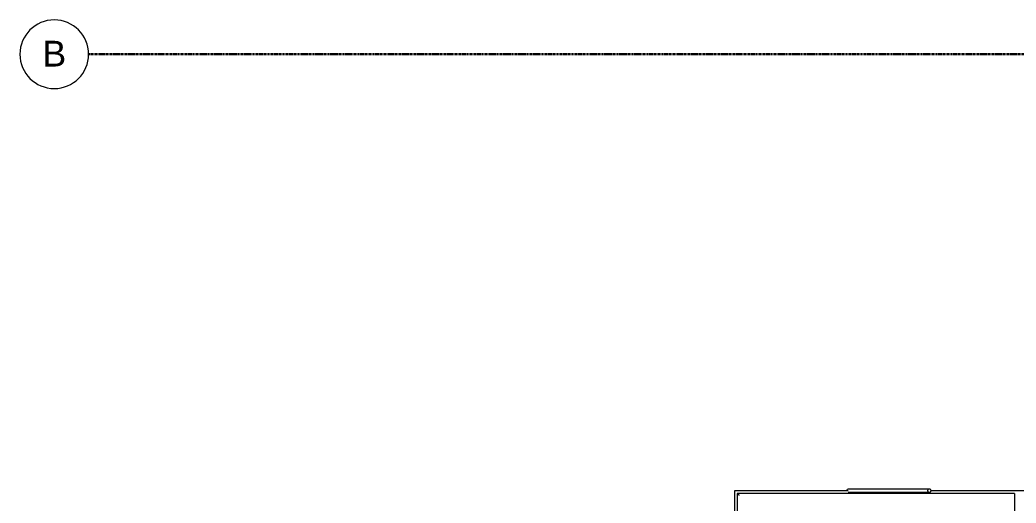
# Model space of a CAD drawing. Header units: inches. Extents: x -4093 to -1777, y 9773 to 12264.
# Drawn here: x -4093 to -3860.7, y 11430.5 to 11543.2 of the extents above; entities that cross this region are included whole.
import ezdxf

# ---------------------------------------------------------------- set-up
doc = ezdxf.new("R2010")
doc.units = ezdxf.units.IN
doc.header["$MEASUREMENT"] = 0
doc.linetypes.add('Grid Line 1_2_', pattern=[0.875, 0.5, -0.125, 0.125, -0.125])
for name, color, linetype, lineweight in [('0-1', 7, 'Continuous', 5), ('0-4', 165, 'Continuous', 5), ('A-FLOR-2', 192, 'Continuous', 9), ('A-FLOR-HRAL', 11, 'Continuous', 9), ('S-BEAM', 12, 'Continuous', 9), ('S-GRID-1', 1, 'Grid Line 1_2_', 30), ('S-GRID-IDEN', 1, 'Continuous', 9), ('S-GRID-IDEN-1', 147, 'Continuous', 9)]:
    doc.layers.add(name, color=color, linetype=linetype, lineweight=lineweight)
doc.styles.add('Arial_1', font='arial.ttf', dxfattribs={"height": 6})

# ---------------------------------------------------------------- blocks, each defined once
blk = doc.blocks.new('Grid - Grid Head - Circle-1738874-BACKGROUND - 2ND FLOOR')
at = {"layer": 'S-GRID-IDEN-1'}
for start, end in [(360, 180), (180, 360)]:
    blk.add_arc((0, 0), 0.25, start, end, dxfattribs=at)
blk = doc.blocks.new('CTR - 1st Phase - Structure_rvt-1-BACKGROUND - 2ND FLOOR')
at = {"layer": 'S-GRID-1'}
blk.add_line((-1777.25, 11535.19), (-4076.95, 11535.19), dxfattribs=at)
at = {"layer": '0-4', "xscale": 31.99999999999999, "yscale": 31.99999999999999, "zscale": 31.99999999999999, "rotation": 89.99999999999987}
blk.add_blockref('Grid - Grid Head - Circle-1738874-BACKGROUND - 2ND FLOOR', (-4084.95, 11535.19), dxfattribs=at)
at = {"layer": 'S-GRID-IDEN', "insert": (-4087.75, 11538.32), "char_height": 6, "width": 6.767, "attachment_point": 1, "style": 'Arial_1'}
blk.add_mtext('B', dxfattribs=at)
blk = doc.blocks.new('Railing - Railing-3290136-BACKGROUND - 2ND FLOOR')
at = {"layer": 'A-FLOR-HRAL'}
for p, q in [((-3925.72, 11432.75), (-3925.72, 11126.83)), ((-3861.11, 11432.75), (-3925.72, 11432.75)), ((-3861.11, 11432.75), (-3861.11, 11432.28)), ((-3861.11, 11432.28), (-3861.11, 11428.5))]:
    blk.add_line(p, q, dxfattribs=at)
blk.add_open_spline([(-3925.25, 11432.28), (-3925.29, 11432.32), (-3925.35, 11432.38), (-3925.43, 11432.46), (-3925.48, 11432.51), (-3925.51, 11432.54), (-3925.55, 11432.58), (-3925.58, 11432.61), (-3925.61, 11432.63), (-3925.63, 11432.66), (-3925.66, 11432.69), (-3925.69, 11432.72), (-3925.72, 11432.74), (-3925.72, 11432.75), (-3925.72, 11432.75)], degree=3, knots=[0, 0, 0, 0, 0.166667, 0.25, 0.333333, 0.375, 0.416667, 0.5, 0.541667, 0.583333, 0.666667, 0.75, 0.833333, 1, 1, 1, 1], dxfattribs=at)
blk = doc.blocks.new('Walls 61 - Walls 1-3299424-BACKGROUND - 2ND FLOOR')
at = {"layer": 'S-BEAM'}
for p, q in [((-3880.94, 11433.78), (-3899.88, 11433.78)), ((-3899.88, 11433.03), (-3880.94, 11433.03))]:
    blk.add_line(p, q, dxfattribs=at)
at = {"layer": 'S-BEAM', "flags": 128}
for points in [[(-3880.94, 11433.78), (-3881.03, 11433.77), (-3881.12, 11433.73), (-3881.2, 11433.68), (-3881.27, 11433.62), (-3881.31, 11433.54), (-3881.33, 11433.45), (-3881.33, 11433.36), (-3881.31, 11433.27), (-3881.27, 11433.19), (-3881.2, 11433.12), (-3881.12, 11433.07), (-3881.03, 11433.04), (-3880.94, 11433.03)], [(-3880.94, 11433.03), (-3880.84, 11433.04), (-3880.75, 11433.07), (-3880.67, 11433.12), (-3880.61, 11433.19), (-3880.56, 11433.27), (-3880.54, 11433.36), (-3880.54, 11433.45), (-3880.56, 11433.54), (-3880.61, 11433.62), (-3880.67, 11433.68), (-3880.75, 11433.73), (-3880.84, 11433.77), (-3880.94, 11433.78)]]:
    blk.add_lwpolyline(points, dxfattribs=at)
at = {"layer": 'S-BEAM'}
blk.add_ellipse((-3899.88, 11433.4), major_axis=(0, 0.375), ratio=0.93544, start_param=0, end_param=1.570796, dxfattribs=at)

msp = doc.modelspace()

# ---------------------------------------------------------------- linework, layer by layer
at = {"layer": 'A-FLOR-2'}
for p, q in [((-3899.85, 11433.39), (-3926.36, 11433.39)), ((-3926.36, 11433.39), (-3926.36, 11126.19)), ((-3858.86, 11433.39), (-3880.54, 11433.39))]:
    msp.add_line(p, q, dxfattribs=at)

# ---------------------------------------------------------------- block references
at = {"layer": '0-1'}
msp.add_blockref('CTR - 1st Phase - Structure_rvt-1-BACKGROUND - 2ND FLOOR', (0, 0), dxfattribs=at)
at = {"layer": 'A-FLOR-HRAL'}
msp.add_blockref('Railing - Railing-3290136-BACKGROUND - 2ND FLOOR', (0, 0), dxfattribs=at)
at = {"layer": 'S-BEAM'}
msp.add_blockref('Walls 61 - Walls 1-3299424-BACKGROUND - 2ND FLOOR', (0, 0), dxfattribs=at)

doc.saveas('drawing.dxf')
